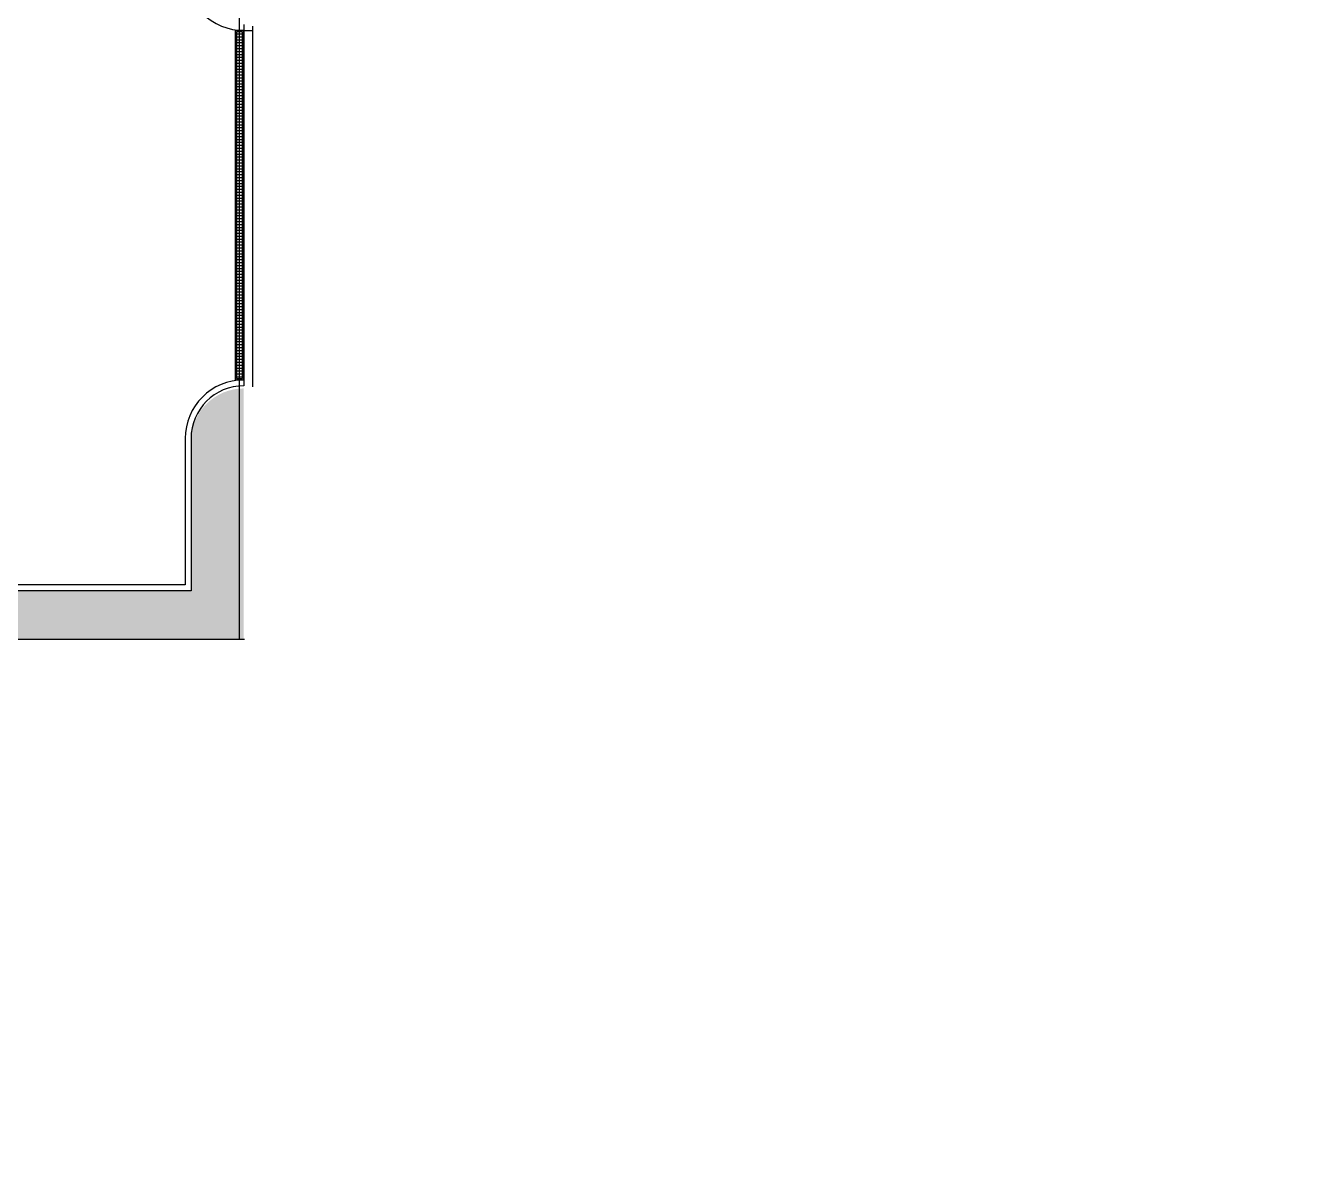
# Model space of a CAD drawing. Header units: millimetres. Extents: x -58335 to 291665, y -66693 to 213307.
# Drawn here: x 84404 to 127654, y 58783 to 98090 of the extents above; entities that cross this region are included whole.
import ezdxf

# ---------------------------------------------------------------- set-up
doc = ezdxf.new("R2010")
doc.units = ezdxf.units.MM
doc.header["$LTSCALE"] = 1000
doc.linetypes.add('X-SITE$0$H1', pattern=[1.5, 1, -0.5])
for name, color, linetype in [('X-SITE$0$-MY-녹지', 254, 'Continuous'), ('X-SITE$0$-MY-포장Hatch', 254, 'Continuous'), ('X-SITE$0$A-ELE-8', 8, 'Continuous'), ('X-SITE$0$A-HAT', 252, 'Continuous'), ('X-SITE$0$A-ROAD', 6, 'Continuous'), ('X-SITE$0$A-TERNCH', 8, 'Continuous'), ('X-SITE$0$BOUNDARY_추후 증축', 7, 'X-SITE$0$H1')]:
    doc.layers.add(name, color=color, linetype=linetype)
doc.layers.add('X-SITE$0$NOPLOT', color=193, linetype='Continuous', plot=False)
pattern_1 = [(0, (-13126707.96, 453992), (0, 609.6), []), (90, (-13126707.96, 453992), (-609.6, 609.6), [609.6, -609.6])]
pattern_2 = [(0, (-29382.5, 14650.24), (317.5, 317.5), [158.75, -476.25]), (90, (-29303.13, 14570.87), (-317.5, 317.5), [158.75, -476.25])]

# ---------------------------------------------------------------- blocks, each defined once
blk = doc.blocks.new('X-SITE$0$240910_L-1F')
at = {"layer": 'X-SITE$0$-MY-녹지'}
h = blk.add_hatch(dxfattribs=at)
h.set_pattern_fill('CROSS', color=256, scale=50, style=2)
h.set_pattern_definition(pattern_2)
edge = h.paths.add_edge_path()
edge.add_line((18171, 114605), (18171, 166105))
edge.add_line((18171, 166105), (47421, 166105))
edge.add_line((47421, 166105), (47421, 168105))
edge.add_line((47421, 168105), (46571, 168105))
edge.add_line((46571, 168105), (46571, 168905))
edge.add_line((46571, 168905), (47284, 168905))
edge.add_arc((45571, 168205), 1850, 22.2338, 32.7206)
edge.add_line((47128, 169205), (6314, 169205))
edge.add_line((6314, 169205), (1000, 163892))
edge.add_line((1000, 163892), (1000, -788))
edge.add_line((1000, -788), (6314, -6102))
edge.add_line((6314, -6102), (95101, -6102))
edge.add_line((95101, -6102), (95316, -5952))
edge.add_line((95316, -5952), (98071, -5952))
edge.add_line((98071, -5952), (98071, -5402))
edge.add_line((98071, -5402), (96971, -5402))
edge.add_line((96971, -5402), (96971, -4402))
edge.add_line((96971, -4402), (98071, -4402))
edge.add_line((98071, -4402), (98071, 31055))
edge.add_arc((96271, 31055), 1800, 360, 450)
edge.add_line((96271, 32855), (91071, 32855))
edge.add_arc((91071, 31055), 1800, 90, 180)
edge.add_line((89271, 31055), (89271, 30055))
edge.add_line((89271, 30055), (96471, 30055))
edge.add_line((96471, 30055), (96471, -3545))
edge.add_line((96471, -3545), (8071, -3545))
edge.add_line((8071, -3545), (8071, -795))
edge.add_line((8071, -795), (2871, -795))
edge.add_line((2871, -795), (2871, 103855))
edge.add_line((2871, 103855), (49071, 103855))
edge.add_arc((49071, 105655), 1800, 270, 360)
edge.add_line((50871, 105655), (50871, 114605))
edge.add_line((50871, 114605), (18171, 114605))
h = blk.add_hatch(dxfattribs=at)
h.set_pattern_fill('CROSS', color=256, scale=50, style=2)
h.set_pattern_definition(pattern_2)
edge = h.paths.add_edge_path()
edge.add_line((18171, 114605), (18171, 166105))
edge.add_line((18171, 166105), (47421, 166105))
edge.add_line((47421, 166105), (47421, 168105))
edge.add_line((47421, 168105), (46571, 168105))
edge.add_line((46571, 168105), (46571, 168905))
edge.add_line((46571, 168905), (47284, 168905))
edge.add_arc((45571, 168205), 1850, 22.2338, 32.7206)
edge.add_line((47128, 169205), (6314, 169205))
edge.add_line((6314, 169205), (1000, 163892))
edge.add_line((1000, 163892), (1000, -788))
edge.add_line((1000, -788), (6314, -6102))
edge.add_line((6314, -6102), (95101, -6102))
edge.add_line((95101, -6102), (95316, -5952))
edge.add_line((95316, -5952), (98071, -5952))
edge.add_line((98071, -5952), (98071, -5402))
edge.add_line((98071, -5402), (96971, -5402))
edge.add_line((96971, -5402), (96971, -4402))
edge.add_line((96971, -4402), (98071, -4402))
edge.add_line((98071, -4402), (98071, 31055))
edge.add_arc((96271, 31055), 1800, 360, 450)
edge.add_line((96271, 32855), (91071, 32855))
edge.add_arc((91071, 31055), 1800, 90, 180)
edge.add_line((89271, 31055), (89271, 30055))
edge.add_line((89271, 30055), (96471, 30055))
edge.add_line((96471, 30055), (96471, -3545))
edge.add_line((96471, -3545), (8071, -3545))
edge.add_line((8071, -3545), (8071, -795))
edge.add_line((8071, -795), (2871, -795))
edge.add_line((2871, -795), (2871, 103855))
edge.add_line((2871, 103855), (49071, 103855))
edge.add_arc((49071, 105655), 1800, 270, 360)
edge.add_line((50871, 105655), (50871, 114605))
edge.add_line((50871, 114605), (18171, 114605))
at = {"layer": 'X-SITE$0$-MY-포장Hatch'}
h = blk.add_hatch(dxfattribs=at)
h.set_pattern_fill('AR-B816', color=256, scale=3)
h.set_pattern_definition(pattern_1)
edge = h.paths.add_edge_path()
edge.add_line((21960, 91805), (62471, 91805))
edge.add_line((62471, 91805), (62471, 100355))
edge.add_arc((62471, 98555), 1800, 90, 180)
edge.add_line((60671, 98555), (60671, 93455))
edge.add_line((60671, 93455), (18271, 93455))
edge.add_arc((18271, 91655), 1800, 90, 180)
edge.add_line((16471, 91655), (16471, 47455))
edge.add_line((16471, 47455), (106471, 47455))
edge.add_line((106471, 47455), (106471, 44455))
edge.add_line((106471, 44455), (109271, 44455))
edge.add_line((109271, 44455), (109271, 49555))
edge.add_line((109271, 49555), (106221, 49555))
edge.add_line((106221, 49555), (106221, 49105))
edge.add_line((106221, 49105), (20121, 49105))
edge.add_line((20121, 49105), (20121, 49505))
edge.add_line((20121, 49505), (18221, 49505))
edge.add_line((18221, 49505), (18221, 91805))
edge.add_line((18221, 91805), (21960, 91805))
edge.add_line((21960, 91805), (21960, 91805))
h = blk.add_hatch(dxfattribs=at)
h.set_pattern_fill('AR-B816', color=256, scale=3)
h.set_pattern_definition(pattern_1)
edge = h.paths.add_edge_path()
edge.add_line((21960, 91805), (62471, 91805))
edge.add_line((62471, 91805), (62471, 100355))
edge.add_arc((62471, 98555), 1800, 90, 180)
edge.add_line((60671, 98555), (60671, 93455))
edge.add_line((60671, 93455), (18271, 93455))
edge.add_arc((18271, 91655), 1800, 90, 180)
edge.add_line((16471, 91655), (16471, 47455))
edge.add_line((16471, 47455), (106471, 47455))
edge.add_line((106471, 47455), (106471, 44455))
edge.add_line((106471, 44455), (109271, 44455))
edge.add_line((109271, 44455), (109271, 49555))
edge.add_line((109271, 49555), (106221, 49555))
edge.add_line((106221, 49555), (106221, 49105))
edge.add_line((106221, 49105), (20121, 49105))
edge.add_line((20121, 49105), (20121, 49505))
edge.add_line((20121, 49505), (18221, 49505))
edge.add_line((18221, 49505), (18221, 91805))
edge.add_line((18221, 91805), (21960, 91805))
edge.add_line((21960, 91805), (21960, 91805))
at = {"layer": 'X-SITE$0$A-ELE-8', "elevation": 0}
blk.add_lwpolyline([(106221, 91175), (106221, 49105), (20121, 49105), (20121, 91805), (62491, 91805)], dxfattribs=at)
blk.add_lwpolyline([(106221, 91175), (106221, 49105), (20121, 49105), (20121, 91805), (62491, 91805)], dxfattribs=at)

msp = doc.modelspace()

# ---------------------------------------------------------------- hatches: boundary and pattern name
at = {"layer": 'X-SITE$0$A-TERNCH'}
h = msp.add_hatch(dxfattribs=at)
h.set_pattern_fill('_USER', color=256, scale=100, pattern_type=0)
h.set_pattern_definition([(0, (0, 0), (0, 100), [])])
h.paths.add_polyline_path([(91803.6, 97865), (91603.6, 97865), (91603.6, 86045), (91803.6, 86045)])

# ---------------------------------------------------------------- linework, layer by layer
at = {"elevation": 0}
for points in [[(91850.3, 97915), (92153.6, 97915)], [(92153.6, 98065), (92153.6, 85754.9)]]:
    msp.add_lwpolyline(points, dxfattribs=at)
at = {"layer": 'X-SITE$0$A-HAT'}
for p, q in [((90053.6, 83995), (90053.6, 78805)), ((90053.6, 78805), (47653.6, 78805))]:
    msp.add_line(p, q, dxfattribs=at)
msp.add_arc((91853.6, 83995, 0), 1800, 90, 180, dxfattribs=at)
at = {"layer": 'X-SITE$0$A-ROAD'}
for p, q in [((91853.6, 98115), (91853.6, 85795)), ((89853.6, 83995), (89853.6, 79005)), ((89853.6, 79005), (47653.6, 79005))]:
    msp.add_line(p, q, dxfattribs=at)
at = {"layer": 'X-SITE$0$A-ROAD', "elevation": 0}
msp.add_lwpolyline([(95853.6, 160305, 0.4142136), (89853.6, 154305), (89853.6, 99915, 0.4142136), (91853.6, 97915)], format="xyb", dxfattribs=at)
at = {"layer": 'X-SITE$0$A-ROAD'}
msp.add_arc((91853.6, 83995, 0), 2000, 90, 180, dxfattribs=at)
at = {"layer": 'X-SITE$0$A-TERNCH', "elevation": 0}
for points in [[(91853.6, 97915), (91553.6, 97915), (91553.6, 85995), (91853.6, 85995)], [(91803.6, 97865), (91603.6, 97865), (91603.6, 86045), (91803.6, 86045)]]:
    msp.add_lwpolyline(points, close=True, dxfattribs=at)
at = {"layer": 'X-SITE$0$BOUNDARY_추후 증축', "ltscale": 3, "elevation": 0}
msp.add_lwpolyline([(135603.6, 76505), (135603.6, 34455), (49503.6, 34455), (49503.6, 77155), (91853.6, 77155)], dxfattribs=at)
at = {"layer": 'X-SITE$0$NOPLOT'}
msp.add_lwpolyline([(174178, 106743.3, 0.0027012), (173847.4, 103015), (177053.6, 103015), (177053.6, 94415), (173239.2, 94415, 0.0026992), (173042, 90680), (181753.6, 90680), (181753.6, 28305), (144153.6, 28305), (144153.6, 76505), (135603.6, 76505), (135603.6, 34455), (49503.6, 34455), (49503.6, 77155), (91703.6, 77155), (91703.6, 149455), (177803.6, 149455), (177803.6, 106755), (174179.2, 106755)], format="xyb", dxfattribs=at)

# ---------------------------------------------------------------- block references
msp.add_blockref('X-SITE$0$240910_L-1F', (29382.5, -14650.2))

doc.saveas('drawing.dxf')
